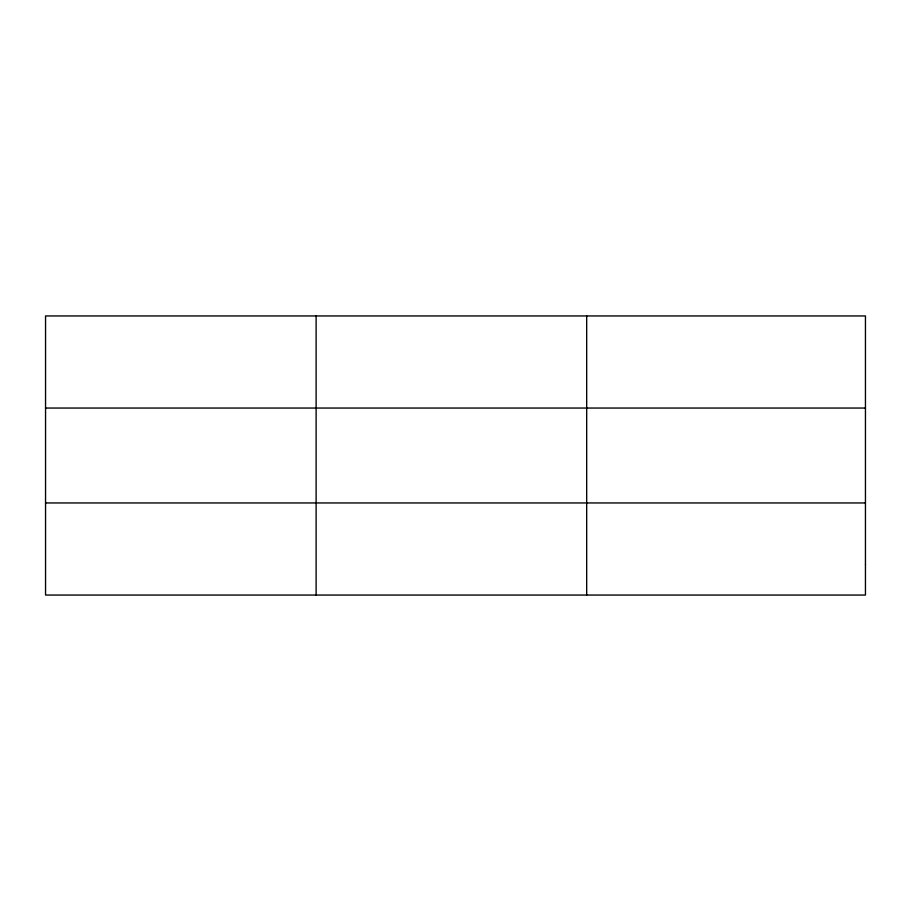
<?xml version="1.0" encoding="UTF-8"?>
<svg xmlns="http://www.w3.org/2000/svg" width="911" height="911" viewBox="0 0 911 911"><rect width="100%" height="100%" fill="white"/><g stroke="black" fill="none" stroke-linecap="round" stroke-linejoin="round"><path stroke-width="1.37" d="M316.117 595.054L316.117 315.946M586.684 595.054L586.684 315.946M45.55 408.048L865.45 408.048M45.55 502.952L865.45 502.952M865.45 564.353L865.45 595.054L45.55 595.054L45.55 315.946L865.45 315.946L865.45 564.353"/></g></svg>
